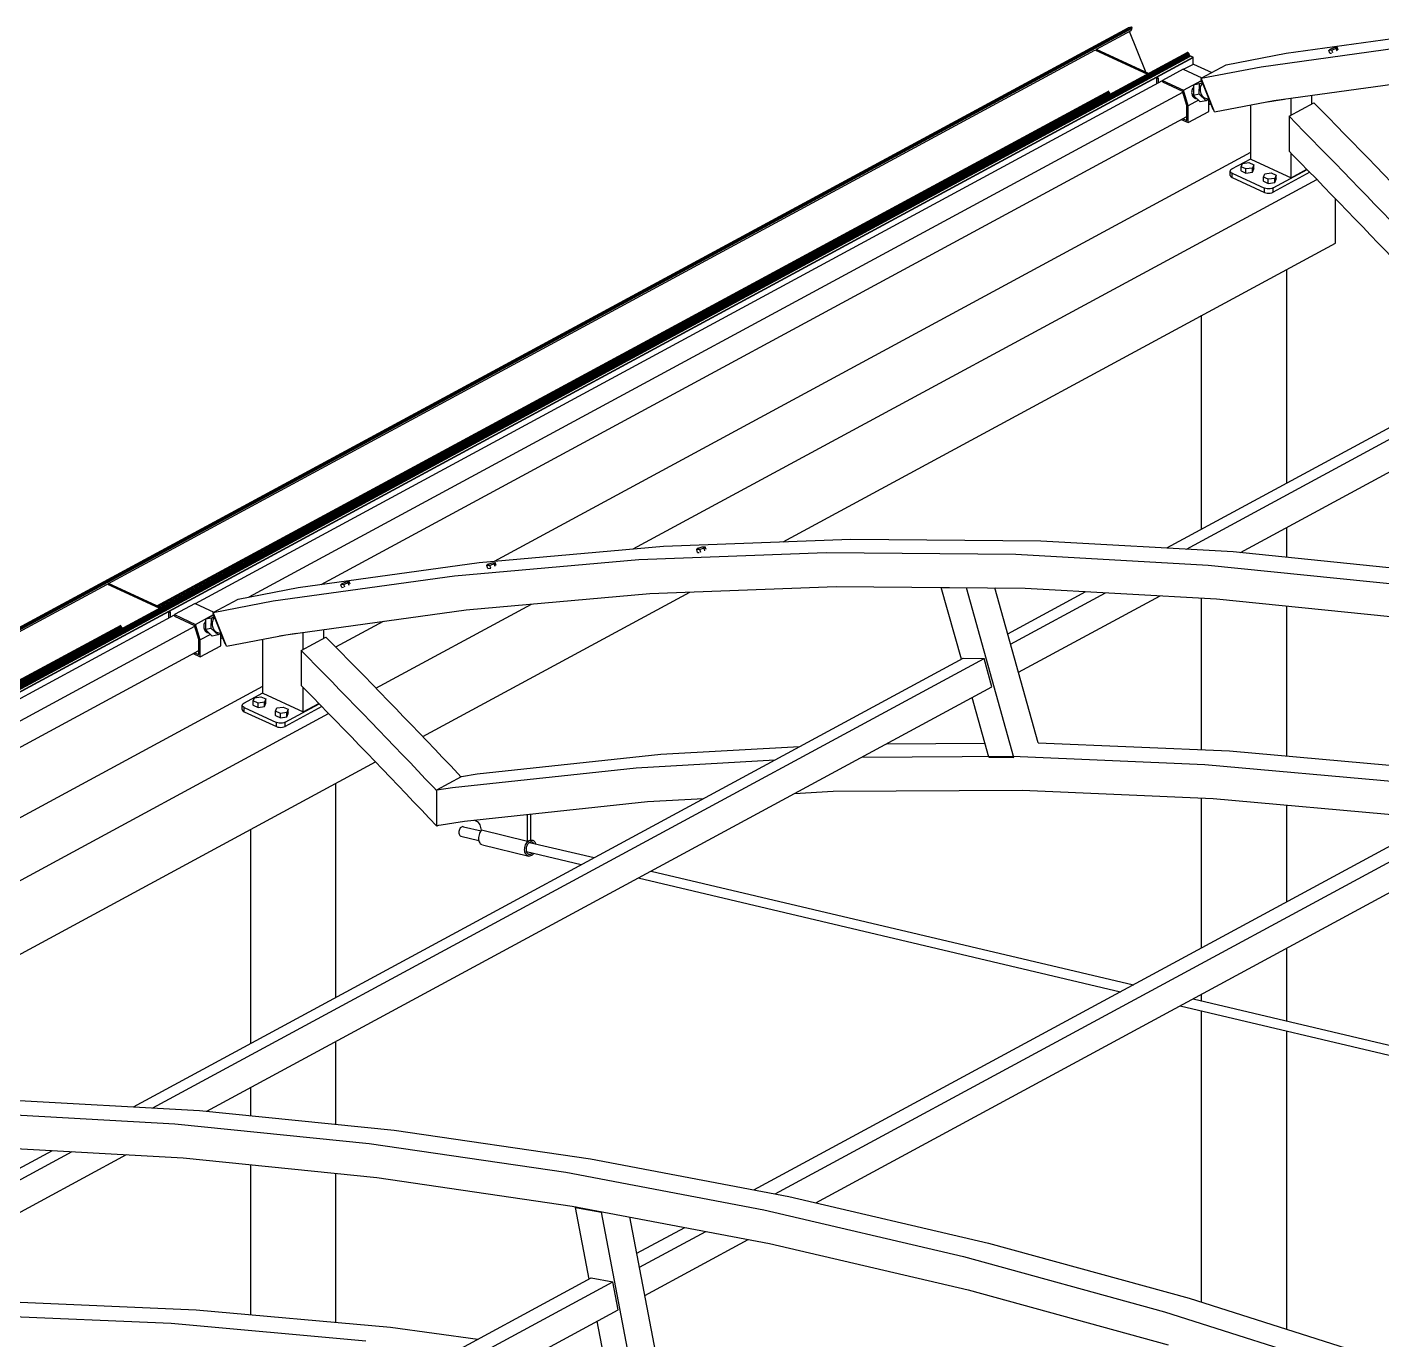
# Model space of a CAD drawing. Header units: millimetres. Extents: x 374 to 117179, y 600 to 17652.
# Drawn here: x 6893 to 9117, y 13245 to 15402 of the extents above; entities that cross this region are included whole.
import ezdxf

# ---------------------------------------------------------------- set-up
doc = ezdxf.new("R2010")
doc.units = ezdxf.units.MM

# ---------------------------------------------------------------- blocks, each defined once
blk = doc.blocks.new('Part-502061-14077 - 2165')
at = {"color": 7, "linetype": 'Continuous'}
for p, q in [((7399.8, 13808.2), (7399.8, 14159.3)), ((7260.2, 13732.7), (7260.2, 14083.8)), ((7399.8, 13599.5), (7399.8, 13735.5)), ((7260.2, 13613.7), (7260.2, 13660)), ((7260.2, 13286.7), (7260.2, 13533.2)), ((7399.8, 13274.1), (7399.8, 13519))]:
    blk.add_line(p, q, dxfattribs=at)
blk = doc.blocks.new('Part-502061-14114 - 2165')
at = {"color": 7, "linetype": 'Continuous'}
for p, q in [((8805.1, 15296.1), (8805, 15294.3)), ((8805, 15294.3), (8805.2, 15292.6)), ((8805.4, 15297.8), (8805.1, 15296.1)), ((8805.2, 15292.6), (8805.6, 15290.9)), ((8805.9, 15299.4), (8805.4, 15297.8)), ((8805.6, 15290.9), (8806.1, 15289.3)), ((8806.6, 15300.9), (8805.9, 15299.4)), ((8806.1, 15289.3), (8806.9, 15287.9)), ((8807.5, 15302.1), (8806.6, 15300.9)), ((8806.9, 15287.9), (8807.8, 15286.7)), ((8808.1, 15302.8), (8807.5, 15302.1)), ((8807.8, 15286.7), (8808.9, 15285.7)), ((8808.9, 15285.7), (8810.1, 15285)), ((8810.1, 15285), (8811.3, 15284.6)), ((8811.3, 15284.6), (8812.6, 15284.5)), ((8812.6, 15284.5), (8813, 15284.6))]:
    blk.add_line(p, q, dxfattribs=at)
blk = doc.blocks.new('Part-502061-14112 - 2165')
at = {"color": 7, "linetype": 'Continuous'}
for p, q in [((8821, 15317.1), (8820.2, 15316.7)), ((8820.2, 15316.7), (8821.1, 15316.9)), ((8820.2, 15316.7), (8839.7, 15266.9)), ((8839.7, 15266.9), (8840.6, 15267.1))]:
    blk.add_line(p, q, dxfattribs=at)
blk = doc.blocks.new('Part-502061-14113 - 2165')
at = {"color": 7, "linetype": 'Continuous'}
for p, q in [((8820.6, 15306.6), (8819.8, 15304.9)), ((8821.7, 15308.1), (8820.6, 15306.6)), ((8822.9, 15309.3), (8821.7, 15308.1)), ((8823.1, 15309.4), (8822.9, 15309.3)), ((8818.9, 15301.1), (8818.8, 15299)), ((8818.8, 15299), (8818.9, 15297)), ((8819.2, 15303.1), (8818.9, 15301.1)), ((8818.9, 15297), (8819.3, 15294.9)), ((8819.8, 15304.9), (8819.2, 15303.1)), ((8819.3, 15294.9), (8820, 15292.9)), ((8820, 15292.9), (8820.8, 15291)), ((8820.8, 15291), (8821.9, 15289.3)), ((8821.9, 15289.3), (8823.2, 15287.8)), ((8823.2, 15287.8), (8824.6, 15286.5)), ((8824.6, 15286.5), (8826.1, 15285.6)), ((8826.1, 15285.6), (8827.7, 15284.9)), ((8827.7, 15284.9), (8829.3, 15284.5)), ((8829.3, 15284.5), (8830.9, 15284.5)), ((8832.5, 15284.8), (8832.7, 15284.9))]:
    blk.add_line(p, q, dxfattribs=at)
blk = doc.blocks.new('Part-502061-13931 - 2165')
at = {"color": 7, "linetype": 'Continuous'}
for p, q in [((6860.2, 13639.9), (7176, 13622.2)), ((6819.5, 13617.9), (7135.3, 13600.2)), ((7176, 13622.2), (7495.4, 13589.8)), ((7135.3, 13600.2), (7454.6, 13567.7)), ((7495.4, 13589.8), (7818, 13542.6)), ((6834.5, 13562.1), (7148.9, 13544.5)), ((7454.6, 13567.7), (7777.2, 13520.6)), ((7148.9, 13544.5), (7466.8, 13512.2)), ((7818, 13542.6), (8143.4, 13480.8)), ((7466.8, 13512.2), (7787.9, 13465.2)), ((7777.2, 13520.6), (8102.6, 13458.8)), ((7787.9, 13465.2), (8111.8, 13403.7)), ((8143.4, 13480.8), (8471.2, 13404.4)), ((8102.6, 13458.8), (8430.5, 13382.4)), ((8111.8, 13403.7), (8438.1, 13327.7)), ((8471.2, 13404.4), (8801.1, 13313.6)), ((8430.5, 13382.4), (8760.4, 13291.5)), ((8438.1, 13327.7), (8766.5, 13237.3)), ((8801.1, 13313.6), (9132.6, 13208.4)), ((8760.4, 13291.5), (9091.8, 13186.3))]:
    blk.add_line(p, q, dxfattribs=at)
blk = doc.blocks.new('Part-502061-14221 - 2165')
at = {"color": 7, "linetype": 'Continuous'}
for p, q in [((6389.2, 12573.8), (7818.7, 13347)), ((6424, 12567.2), (7854.4, 13340.9)), ((7818.7, 13347), (7854.4, 13340.9)), ((7863.1, 13294.7), (7854.4, 13340.9)), ((6490.9, 12552.5), (7863.1, 13294.7)), ((6196.8, 12469.7), (6275.5, 12512.3)), ((6201.2, 12446.7), (6310.3, 12505.7)), ((6210, 12400.6), (6379.8, 12492.4))]:
    blk.add_line(p, q, dxfattribs=at)
blk = doc.blocks.new('Part-502061-14229 - 2165')
at = {"color": 7, "linetype": 'Continuous'}
for p, q in [((7067.3, 13628.3), (8429.7, 14365.3)), ((7099.3, 13626.5), (8464.1, 14364.7)), ((8429.7, 14365.3), (8464.1, 14364.7)), ((8477.1, 14318.2), (8464.1, 14364.7)), ((7188, 13621), (8477.1, 14318.2)), ((6806.1, 13487.1), (6934.5, 13556.5)), ((6810.8, 13470.5), (6966.5, 13554.7)), ((6823.8, 13424), (7056.2, 13549.7))]:
    blk.add_line(p, q, dxfattribs=at)
blk = doc.blocks.new('Part-502061-14215 - 2165')
at = {"color": 7, "linetype": 'Continuous'}
for p, q in [((8961.1, 14652.7), (8961.1, 15003.8)), ((8821.4, 14577.1), (8821.4, 14928.3)), ((8961.1, 14531.2), (8961.1, 14580)), ((8821.4, 14214.6), (8821.4, 14463.8)), ((8961.1, 14204.2), (8961.1, 14450.7)), ((8821.4, 13889.3), (8821.4, 14135.7)), ((8961.1, 13964.9), (8961.1, 14124.1)), ((8961.1, 13769.3), (8961.1, 13888.6)), ((8821.4, 13802.2), (8821.4, 13813.1)), ((8821.4, 13307.1), (8821.4, 13785.8)), ((8961.1, 13262.8), (8961.1, 13752.9))]:
    blk.add_line(p, q, dxfattribs=at)
blk = doc.blocks.new('Part-502061-13948 - 2165')
at = {"color": 7, "linetype": 'Continuous'}
for p, q in [((6856.2, 13308.2), (7170.3, 13294.8)), ((6813.9, 13286.2), (7129.5, 13272.7)), ((7170.3, 13294.8), (7489.7, 13266.1)), ((7129.5, 13272.7), (7449, 13244)), ((7489.7, 13266.1), (7633.1, 13246.6))]:
    blk.add_line(p, q, dxfattribs=at)
blk = doc.blocks.new('Part-502061-13963 - 2165')
at = {"color": 7, "linetype": 'Continuous'}
for p, q in [((7793.2, 13462.6), (7795.4, 13463.8)), ((7793.2, 13462.6), (7836, 13455.3)), ((7815.6, 13345.3), (7793.2, 13462.6)), ((7836, 13455.3), (7837.1, 13455.9)), ((7888.7, 13178.8), (7836, 13455.3)), ((7929.4, 13201), (7882.5, 13447.3)), ((7845.9, 13186.1), (7828.7, 13276.1)), ((7845.9, 13186.1), (7888.7, 13178.8))]:
    blk.add_line(p, q, dxfattribs=at)
blk = doc.blocks.new('Part-502061-14094 - 2165')
at = {"color": 7, "linetype": 'Continuous'}
for p, q in [((8791, 15332.6), (8757.1, 15314.2)), ((8791, 15332.6), (8821.8, 15318.3)), ((8757.1, 15314.2), (8757.1, 15311.6)), ((8757.1, 15314.2), (8791.7, 15298.2)), ((8757.1, 15311.6), (8790.2, 15296.3)), ((8791.7, 15298.2), (8821.2, 15314.2)), ((8796.9, 15273.1), (8790.2, 15296.3)), ((8799.1, 15272.6), (8791.7, 15298.2)), ((8796.9, 15248.4), (8796.9, 15273.1)), ((8816, 15281.7), (8799.1, 15272.6)), ((8799.1, 15244.8), (8799.1, 15272.6)), ((8799.1, 15244.8), (8833, 15263.2)), ((8833, 15263.2), (8833, 15283.2)), ((8787.6, 15250.1), (8799.1, 15244.8)), ((8790.2, 15251.5), (8796.9, 15248.4))]:
    blk.add_line(p, q, dxfattribs=at)
blk = doc.blocks.new('Part-502061-14096 - 2165')
at = {"color": 7, "linetype": 'Continuous'}
for p, q in [((8646.2, 15364.5), (8732.5, 15324.7)), ((8648.3, 15365.6), (8734.5, 15325.8)), ((8748, 15317.5), (8750, 15318.6)), ((8748, 15308.8), (8748, 15317.5)), ((8750, 15318.6), (8750, 15309.9))]:
    blk.add_line(p, q, dxfattribs=at)
blk = doc.blocks.new('Part-502061-14002 - 2165')
at = {"color": 7, "linetype": 'Continuous'}
for p, q in [((7602.5, 14083.6), (7602, 14082.2)), ((7603.2, 14085), (7602.5, 14083.6)), ((7604, 14086.2), (7603.2, 14085)), ((7605, 14087.1), (7604, 14086.2)), ((7606, 14087.8), (7605, 14087.1)), ((7607.1, 14088.3), (7606, 14087.8)), ((7608.2, 14088.4), (7607.1, 14088.3)), ((7609.2, 14088.2), (7608.2, 14088.4)), ((7609.2, 14088.2), (7638.3, 14081.4)), ((7601.7, 14080.6), (7601.6, 14079.1)), ((7601.6, 14079.1), (7601.7, 14077.6)), ((7602, 14082.2), (7601.7, 14080.6)), ((7601.7, 14077.6), (7602, 14076.2)), ((7602, 14076.2), (7602.5, 14075)), ((7602.5, 14075), (7603.2, 14074)), ((7603.2, 14074), (7604, 14073.3)), ((7604, 14073.3), (7605, 14072.8)), ((7605, 14072.8), (7634.3, 14065.9)), ((7717.8, 14062.6), (7823.9, 14037.6)), ((7712.6, 14047.4), (7802.8, 14026.2)), ((7896.3, 14004.1), (8688.2, 13817.3)), ((7917.4, 14015.5), (8709.3, 13828.7)), ((8786.3, 13794.1), (9818.6, 13550.5)), ((8807.5, 13805.5), (9839.8, 13562))]:
    blk.add_line(p, q, dxfattribs=at)
blk = doc.blocks.new('Part-502061-14004 - 2165')
at = {"color": 7, "linetype": 'Continuous'}
for p, q in [((7938, 14549), (8245.4, 14560.8)), ((8245.4, 14560.8), (8557.2, 14557.8)), ((8557.2, 14557.8), (8873, 14540.1)), ((7635.3, 14522.4), (7938, 14549)), ((7897.2, 14527), (8204.7, 14538.8)), ((8204.7, 14538.8), (8516.5, 14535.8)), ((8516.5, 14535.8), (8832.3, 14518.1)), ((8873, 14540.1), (9192.4, 14507.7)), ((7337.7, 14481.2), (7635.3, 14522.4)), ((7594.6, 14500.4), (7897.2, 14527)), ((8832.3, 14518.1), (9151.6, 14485.6)), ((7297, 14459.1), (7594.6, 14500.4)), ((7915.2, 14471.2), (8221.2, 14483)), ((8221.2, 14483), (8531.5, 14480)), ((7198.5, 14440.3), (7239.2, 14462.3)), ((7239.2, 14462.3), (7337.7, 14481.2)), ((7613.9, 14444.8), (7915.2, 14471.2)), ((8531.5, 14480), (8845.9, 14462.4)), ((8845.9, 14462.4), (9163.8, 14430.1)), ((7198.5, 14440.3), (7297, 14459.1)), ((7220.1, 14385), (7198.5, 14440.3)), ((7317.7, 14403.7), (7613.9, 14444.8)), ((7220.1, 14385), (7317.7, 14403.7))]:
    blk.add_line(p, q, dxfattribs=at)
blk = doc.blocks.new('Part-502061-14005 - 2165')
at = {"color": 7, "linetype": 'Continuous'}
for p, q in [((7168.7, 14455.1), (7134.8, 14436.7)), ((7168.7, 14455.1), (7199.5, 14440.8)), ((7134.8, 14436.7), (7134.8, 14434.1)), ((7134.8, 14436.7), (7169.3, 14420.7)), ((7134.8, 14434.1), (7167.8, 14418.8)), ((7174.6, 14395.6), (7167.8, 14418.8)), ((7169.3, 14420.7), (7198.9, 14436.7)), ((7176.8, 14395), (7169.3, 14420.7)), ((7174.5, 14370.9), (7174.6, 14395.6)), ((7176.7, 14367.3), (7176.8, 14395)), ((7193.7, 14404.2), (7176.8, 14395)), ((7210.7, 14385.6), (7210.7, 14405.7)), ((7165.2, 14372.6), (7176.7, 14367.3)), ((7167.8, 14374), (7174.5, 14370.9)), ((7176.7, 14367.3), (7210.7, 14385.6))]:
    blk.add_line(p, q, dxfattribs=at)
blk = doc.blocks.new('Part-502061-14006 - 2165')
at = {"color": 7, "linetype": 'Continuous'}
for p, q in [((7185.9, 14429), (7185.4, 14412)), ((7197.7, 14435.4), (7185.9, 14429)), ((7195.5, 14430.9), (7185.9, 14429)), ((7195, 14414), (7195.5, 14430.9)), ((7195.5, 14430.9), (7200.1, 14433.5)), ((7197.7, 14435.4), (7199.3, 14435.7)), ((7195, 14414), (7185.4, 14412)), ((7185.4, 14412), (7196.7, 14401.4)), ((7206.3, 14403.3), (7195, 14414)), ((7206.3, 14403.3), (7196.7, 14401.4)), ((7210.9, 14405.8), (7206.3, 14403.3))]:
    blk.add_line(p, q, dxfattribs=at)
blk = doc.blocks.new('Part-502061-14007 - 2165')
at = {"color": 7, "linetype": 'Continuous'}
for p, q in [((7023.9, 14487), (7110.2, 14447.2)), ((7025.9, 14488.1), (7112.2, 14448.3)), ((7125.7, 14440), (7127.7, 14441.1)), ((7125.7, 14431.3), (7125.7, 14440)), ((7127.7, 14441.1), (7127.7, 14432.4))]:
    blk.add_line(p, q, dxfattribs=at)
blk = doc.blocks.new('Part-502061-14008 - 2165')
at = {"color": 7, "linetype": 'Continuous'}
for p, q in [((7342.7, 14377.7), (7383.4, 14399.8)), ((7383.4, 14399.8), (7394.8, 14388.1)), ((7342.7, 14377.7), (7342.7, 14320.3)), ((7354.1, 14366.1), (7342.7, 14377.7)), ((7394.8, 14388.1), (7407.8, 14375)), ((7420.7, 14361.8), (7407.8, 14375)), ((7367.1, 14353), (7354.1, 14366.1)), ((7380, 14339.8), (7367.1, 14353)), ((7433.6, 14348.6), (7420.7, 14361.8)), ((7380, 14339.8), (7392.9, 14326.6)), ((7446.5, 14335.4), (7433.6, 14348.6)), ((7459.4, 14322.2), (7446.5, 14335.4)), ((7342.7, 14320.3), (7348.3, 14314.6)), ((7348.3, 14314.6), (7361.1, 14301.5)), ((7392.9, 14326.6), (7405.8, 14313.4)), ((7405.8, 14313.4), (7418.7, 14300.1)), ((7472.3, 14308.9), (7459.4, 14322.2)), ((7485.2, 14295.6), (7472.3, 14308.9)), ((7361.1, 14301.5), (7374, 14288.4)), ((7374, 14288.4), (7386.8, 14275.2)), ((7418.7, 14300.1), (7431.6, 14286.9)), ((7431.6, 14286.9), (7444.5, 14273.6)), ((7498.1, 14282.3), (7485.2, 14295.6)), ((7386.8, 14275.2), (7399.7, 14262.1)), ((7399.7, 14262.1), (7412.5, 14248.9)), ((7444.5, 14273.6), (7457.3, 14260.3)), ((7510.9, 14269), (7498.1, 14282.3)), ((7523.8, 14255.7), (7510.9, 14269)), ((7412.5, 14248.9), (7425.3, 14235.7)), ((7457.3, 14260.3), (7470.2, 14247)), ((7470.2, 14247), (7483.1, 14233.6)), ((7536.6, 14242.3), (7523.8, 14255.7)), ((7549.4, 14228.9), (7536.6, 14242.3)), ((7425.3, 14235.7), (7438.1, 14222.4)), ((7438.1, 14222.4), (7450.9, 14209.2)), ((7483.1, 14233.6), (7495.9, 14220.3)), ((7495.9, 14220.3), (7508.7, 14206.9)), ((7562.3, 14215.5), (7549.4, 14228.9)), ((7450.9, 14209.2), (7463.7, 14195.9)), ((7463.7, 14195.9), (7476.4, 14182.6)), ((7508.7, 14206.9), (7521.5, 14193.5)), ((7575.1, 14202.1), (7562.3, 14215.5)), ((7587.9, 14188.7), (7575.1, 14202.1)), ((7476.4, 14182.6), (7489.2, 14169.3)), ((7521.5, 14193.5), (7534.3, 14180.1)), ((7534.3, 14180.1), (7547.1, 14166.6)), ((7600.6, 14175.2), (7587.9, 14188.7)), ((7605.2, 14170.4), (7600.6, 14175.2)), ((7489.2, 14169.3), (7502, 14156)), ((7502, 14156), (7514.7, 14142.6)), ((7547.1, 14166.6), (7559.9, 14153.2)), ((7565.4, 14147.4), (7559.9, 14153.2)), ((7514.7, 14142.6), (7527.4, 14129.3)), ((7527.4, 14129.3), (7540.1, 14115.9)), ((7565.4, 14126.1), (7565.4, 14147.4)), ((7540.1, 14115.9), (7552.8, 14102.5)), ((7565.5, 14089), (7565.4, 14126.1)), ((7565.5, 14089), (7552.8, 14102.5)), ((7568.3, 14090.5), (7565.5, 14089))]:
    blk.add_line(p, q, dxfattribs=at)
blk = doc.blocks.new('Part-502061-14020 - 2165')
at = {"color": 7, "linetype": 'Continuous'}
for p, q in [((7280, 14307.4), (7280, 14396.5)), ((7307.3, 14401.7), (7335.2, 14406.1)), ((7346.1, 14379.6), (7346.1, 14407.6)), ((7380, 14397.9), (7380, 14412.3)), ((7280, 14307.4), (7346.1, 14276.8)), ((7346.1, 14276.8), (7346.1, 14316.9)), ((7346.1, 14276.8), (7371.7, 14290.7))]:
    blk.add_line(p, q, dxfattribs=at)
blk = doc.blocks.new('Part-502061-14021 - 2165')
at = {"color": 7, "linetype": 'Continuous'}
for p, q in [((7933.6, 14207.3), (8161, 14219.9)), ((8304.2, 14224.7), (8465.4, 14225.6)), ((8553.2, 14226.1), (8867.3, 14212.7)), ((7632, 14175), (7933.6, 14207.3)), ((7892.9, 14185.2), (8120.3, 14197.9)), ((8263.4, 14202.7), (8510.9, 14204.1)), ((8510.9, 14204.1), (8826.5, 14190.6)), ((8867.3, 14212.7), (9186.7, 14184)), ((7591.2, 14152.9), (7892.9, 14185.2)), ((7606.1, 14170.8), (7632, 14175)), ((8826.5, 14190.6), (9146, 14161.9)), ((7565.4, 14148.8), (7606.1, 14170.8)), ((7565.4, 14148.8), (7591.2, 14152.9)), ((7565.5, 14090.1), (7565.4, 14148.8)), ((7611.1, 14097.4), (7911.3, 14129.5)), ((7911.3, 14129.5), (8003.4, 14134.6)), ((8153.1, 14143), (8216.6, 14146.5)), ((8216.6, 14146.5), (8526.5, 14148.3)), ((8526.5, 14148.3), (8840.6, 14134.9)), ((8840.6, 14134.9), (9158.5, 14106.3)), ((7565.5, 14090.1), (7611.1, 14097.4))]:
    blk.add_line(p, q, dxfattribs=at)
blk = doc.blocks.new('Part-502061-14023 - 2165')
at = {"color": 7, "linetype": 'Continuous'}
for p, q in [((7198.7, 14439.6), (7197.9, 14439.2)), ((7197.9, 14439.2), (7198.8, 14439.3)), ((7197.9, 14439.2), (7217.4, 14389.4)), ((7217.4, 14389.4), (7218.3, 14389.6))]:
    blk.add_line(p, q, dxfattribs=at)
blk = doc.blocks.new('Part-502061-14024 - 2165')
at = {"color": 7, "linetype": 'Continuous'}
for p, q in [((7196.5, 14423.6), (7196.4, 14421.5)), ((7196.4, 14421.5), (7196.6, 14419.4)), ((7196.9, 14425.6), (7196.5, 14423.6)), ((7196.6, 14419.4), (7197, 14417.4)), ((7197.5, 14427.4), (7196.9, 14425.6)), ((7197, 14417.4), (7197.6, 14415.4)), ((7198.3, 14429.1), (7197.5, 14427.4)), ((7199.3, 14430.6), (7198.3, 14429.1)), ((7200.6, 14431.8), (7199.3, 14430.6)), ((7200.7, 14431.9), (7200.6, 14431.8)), ((7197.6, 14415.4), (7198.5, 14413.5)), ((7198.5, 14413.5), (7199.6, 14411.8)), ((7199.6, 14411.8), (7200.8, 14410.3)), ((7200.8, 14410.3), (7202.2, 14409)), ((7202.2, 14409), (7203.7, 14408.1)), ((7203.7, 14408.1), (7205.3, 14407.4)), ((7205.3, 14407.4), (7206.9, 14407)), ((7206.9, 14407), (7208.6, 14407)), ((7210.1, 14407.3), (7210.3, 14407.3))]:
    blk.add_line(p, q, dxfattribs=at)
blk = doc.blocks.new('Part-502061-14025 - 2165')
at = {"color": 7, "linetype": 'Continuous'}
for p, q in [((7182.8, 14418.6), (7182.7, 14416.8)), ((7182.7, 14416.8), (7182.9, 14415.1)), ((7183.1, 14420.3), (7182.8, 14418.6)), ((7183.6, 14421.9), (7183.1, 14420.3)), ((7184.3, 14423.4), (7183.6, 14421.9)), ((7185.1, 14424.6), (7184.3, 14423.4)), ((7185.8, 14425.3), (7185.1, 14424.6)), ((7182.9, 14415.1), (7183.2, 14413.4)), ((7183.2, 14413.4), (7183.8, 14411.8)), ((7183.8, 14411.8), (7184.6, 14410.4)), ((7184.6, 14410.4), (7185.5, 14409.2)), ((7185.5, 14409.2), (7186.6, 14408.2)), ((7186.6, 14408.2), (7187.7, 14407.5)), ((7187.7, 14407.5), (7189, 14407.1)), ((7189, 14407.1), (7190.2, 14407)), ((7190.2, 14407), (7190.7, 14407))]:
    blk.add_line(p, q, dxfattribs=at)
blk = doc.blocks.new('Part-502061-14028 - 2165')
at = {"color": 7, "linetype": 'Continuous'}
for p, q in [((7634.3, 14072.9), (7634, 14070.8)), ((7634, 14070.8), (7634, 14068.7)), ((7634, 14068.7), (7634.1, 14066.8)), ((7634.1, 14066.8), (7634.5, 14064.9)), ((7634.8, 14074.9), (7634.3, 14072.9)), ((7634.5, 14064.9), (7635.1, 14063.2)), ((7635.5, 14076.9), (7634.8, 14074.9)), ((7635.1, 14063.2), (7635.9, 14061.7)), ((7636.4, 14078.7), (7635.5, 14076.9)), ((7635.9, 14061.7), (7636.9, 14060.5)), ((7637.5, 14080.4), (7636.4, 14078.7)), ((7636.9, 14060.5), (7638.1, 14059.5)), ((7638.7, 14081.9), (7637.5, 14080.4)), ((7639.3, 14082.4), (7638.7, 14081.9)), ((7711.3, 14058.4), (7712.2, 14060.2)), ((7712.2, 14060.2), (7713.3, 14061.9)), ((7713.3, 14061.9), (7714.5, 14063.3)), ((7714.5, 14063.3), (7715.8, 14064.5)), ((7715.6, 14060.9), (7714.7, 14059.8)), ((7716.6, 14061.8), (7715.6, 14060.9)), ((7715.8, 14064.5), (7717.3, 14065.5)), ((7717.7, 14062.6), (7716.6, 14061.8)), ((7717.3, 14065.5), (7718.7, 14066.1)), ((7718.8, 14063), (7717.7, 14062.6)), ((7718.7, 14066.1), (7720.2, 14066.4)), ((7719.9, 14063.3), (7718.8, 14063)), ((7719.7, 14066.8), (7721.6, 14066.4)), ((7721, 14063.2), (7719.9, 14063.3)), ((7720.2, 14066.4), (7721.6, 14066.4)), ((7722, 14063), (7721, 14063.2)), ((7721.6, 14066.4), (7723, 14066)), ((7723, 14062.5), (7722, 14063)), ((7723, 14066), (7724.2, 14065.4)), ((7723.9, 14061.7), (7723, 14062.5)), ((7724.4, 14061.1), (7723.9, 14061.7)), ((7724.2, 14065.4), (7725.4, 14064.4)), ((7725.4, 14064.4), (7726.4, 14063.2)), ((7726.4, 14063.2), (7727.2, 14061.7)), ((7727.2, 14061.7), (7727.7, 14060.3)), ((7638.1, 14059.5), (7639.3, 14058.9)), ((7640.7, 14058.5), (7716.5, 14040)), ((7709.7, 14050.2), (7709.8, 14052.3)), ((7709.9, 14048.3), (7709.7, 14050.2)), ((7709.8, 14052.3), (7710.1, 14054.4)), ((7710.3, 14046.4), (7709.9, 14048.3)), ((7710.1, 14054.4), (7710.6, 14056.4)), ((7710.9, 14044.7), (7710.3, 14046.4)), ((7710.6, 14056.4), (7711.3, 14058.4)), ((7711.7, 14043.2), (7710.9, 14044.7)), ((7712.7, 14042), (7711.7, 14043.2)), ((7712.2, 14054.1), (7712, 14052.5)), ((7712, 14052.5), (7712, 14050.9)), ((7712, 14050.9), (7712.1, 14049.4)), ((7712.1, 14049.4), (7712.4, 14048)), ((7712.6, 14055.6), (7712.2, 14054.1)), ((7712.4, 14048), (7712.9, 14046.7)), ((7713.2, 14057.1), (7712.6, 14055.6)), ((7713.9, 14041), (7712.7, 14042)), ((7712.9, 14046.7), (7713.5, 14045.6)), ((7713.8, 14058.6), (7713.2, 14057.1)), ((7713.5, 14045.6), (7714.2, 14044.6)), ((7714.7, 14059.8), (7713.8, 14058.6)), ((7715.1, 14040.3), (7713.9, 14041)), ((7714.2, 14044.6), (7715.1, 14043.9)), ((7715.1, 14043.9), (7716.1, 14043.4)), ((7716.5, 14040), (7715.1, 14040.3)), ((7716.1, 14043.4), (7717.1, 14043.1)), ((7717.9, 14040), (7716.5, 14040)), ((7717.1, 14043.1), (7718.2, 14043.1)), ((7719.4, 14040.3), (7717.9, 14040)), ((7718.2, 14043.1), (7719.3, 14043.4)), ((7719.3, 14043.4), (7720.4, 14043.8)), ((7720.8, 14040.9), (7719.4, 14040.3)), ((7720.4, 14043.8), (7721.5, 14044.5)), ((7722.2, 14041.8), (7720.8, 14040.9)), ((7721.5, 14044.5), (7722.2, 14045.2)), ((7723.6, 14043), (7722.2, 14041.8)), ((7724.8, 14044.5), (7723.6, 14043)), ((7724.8, 14044.5), (7724.8, 14044.5))]:
    blk.add_line(p, q, dxfattribs=at)
blk = doc.blocks.new('Part-502061-14029 - 2165')
at = {"color": 7, "linetype": 'Continuous'}
for p, q in [((7714.5, 14064), (7714.5, 14108.4)), ((7719.9, 14067), (7719.9, 14109)), ((7627.2, 14099.1), (7630.8, 14097.4)), ((7632.5, 14096.4), (7630.8, 14097.4)), ((7634.1, 14095), (7632.5, 14096.4)), ((7635.5, 14093.2), (7634.1, 14095)), ((7636.7, 14091.3), (7635.5, 14093.2)), ((7637.5, 14089.1), (7636.7, 14091.3)), ((7638, 14087), (7637.5, 14089.1)), ((7638.7, 14082.5), (7638, 14087)), ((7714.5, 14064), (7638.7, 14082.5)), ((7714.5, 14064), (7717.2, 14065.5)), ((7717.2, 14065.5), (7719.9, 14067))]:
    blk.add_line(p, q, dxfattribs=at)
blk = doc.blocks.new('Part-502061-14037 - 2165')
at = {"color": 7, "linetype": 'Continuous'}
for p, q in [((8393.9, 14481.3), (8435.1, 14480.7)), ((8426.8, 14363.7), (8393.9, 14481.3)), ((8435.1, 14480.7), (8435.4, 14480.9)), ((8513.1, 14201.8), (8435.1, 14480.7)), ((8553.2, 14226.1), (8482, 14480.5)), ((8471.9, 14202.5), (8444.4, 14300.6)), ((8471.9, 14202.5), (8513.1, 14201.8))]:
    blk.add_line(p, q, dxfattribs=at)
blk = doc.blocks.new('Bolt-502061-14054 - 2165')
at = {"color": 7, "linetype": 'Continuous'}
for p, q in [((7992.4, 14543.4), (7994.3, 14545.7)), ((7997.5, 14543.5), (7992.4, 14543.4)), ((7993.8, 14538.7), (7992.4, 14543.4)), ((7993.8, 14538.7), (7996.4, 14538.8)), ((7994.3, 14545.7), (8001.2, 14548.2)), ((8004.5, 14545.9), (7997.5, 14543.5)), ((7998.9, 14538.9), (7997.5, 14543.5)), ((8001.2, 14548.2), (8006.4, 14548.2)), ((8006.4, 14548.2), (8004.5, 14545.9)), ((8005.8, 14541.4), (8004.5, 14545.9)), ((8007.7, 14543.7), (8006.4, 14548.2))]:
    blk.add_line(p, q, dxfattribs=at)
blk = doc.blocks.new('Bolt-502061-14055 - 2165')
at = {"color": 7, "linetype": 'Continuous'}
for p, q in [((7647.6, 14517.1), (7649.5, 14519.3)), ((7652.7, 14517.5), (7647.6, 14517.1)), ((7649.2, 14512.5), (7647.6, 14517.1)), ((7649.2, 14512.5), (7654.2, 14512.8)), ((7649.5, 14519.3), (7656.5, 14521.9)), ((7659.6, 14520), (7652.7, 14517.5)), ((7654.2, 14512.8), (7652.7, 14517.5)), ((7656.5, 14521.9), (7661.5, 14522.2)), ((7661.5, 14522.2), (7659.6, 14520)), ((7661.1, 14515.5), (7659.6, 14520)), ((7663, 14517.6), (7661.5, 14522.2))]:
    blk.add_line(p, q, dxfattribs=at)
blk = doc.blocks.new('Bolt-502061-14056 - 2165')
at = {"color": 7, "linetype": 'Continuous'}
for p, q in [((7407.9, 14485.8), (7409.9, 14487.9)), ((7412.9, 14486.4), (7407.9, 14485.8)), ((7409.6, 14481.2), (7407.9, 14485.8)), ((7409.9, 14487.9), (7416.8, 14490.6)), ((7419.8, 14489.1), (7412.9, 14486.4)), ((7414.5, 14481.8), (7412.9, 14486.4)), ((7416.8, 14490.6), (7421.7, 14491.2)), ((7421.7, 14491.2), (7419.8, 14489.1)), ((7421.4, 14484.6), (7419.8, 14489.1)), ((7423.3, 14486.6), (7421.7, 14491.2)), ((7409.6, 14481.2), (7412, 14481.5))]:
    blk.add_line(p, q, dxfattribs=at)
blk = doc.blocks.new('Part-502061-14178 - 2165')
at = {"color": 7, "linetype": 'Continuous'}
for p, q in [((2004.1, 11778.4), (8700.5, 15400.4)), ((2010, 11779.7), (8706.4, 15401.8)), ((2010.4, 11779.5), (8706.8, 15401.5)), ((2011, 11778.2), (8707.4, 15400.2)), ((8648.8, 15365.4), (8705.7, 15396.2)), ((8706.4, 15401.8), (8700.5, 15400.4)), ((8705.7, 15396.2), (8707.4, 15400.2)), ((8706.8, 15401.5), (8706.4, 15401.8)), ((8707.4, 15400.2), (8706.8, 15401.5)), ((8729, 15329.4), (8703, 15394.7)), ((2101.3, 11737.9), (8797.7, 15359.9)), ((2101.7, 11738), (8798, 15360)), ((2102.1, 11738), (8798.4, 15360)), ((2102.5, 11737.8), (8798.9, 15359.9)), ((2102.9, 11737.6), (8799.3, 15359.7)), ((2103.3, 11737.3), (8799.7, 15359.4)), ((2103.7, 11736.9), (8800.1, 15359)), ((2104.1, 11736.5), (8800.4, 15358.5)), ((2104.4, 11736), (8800.7, 15358)), ((2104.6, 11735.4), (8801, 15357.5)), ((2104.7, 11734.9), (8801.1, 15356.9)), ((2104.9, 11734.4), (8801.2, 15356.4)), ((2105.1, 11733.9), (8801.5, 15355.9)), ((2105.4, 11733.4), (8801.7, 15355.4)), ((2105.7, 11732.9), (8802.1, 15355)), ((2106.1, 11732.5), (8802.4, 15354.6)), ((2106.4, 11732.2), (8802.8, 15354.3)), ((2106.9, 11732), (8803.2, 15354)), ((2111, 11730.1), (8807.4, 15352.1)), ((2111.4, 11729.7), (8807.7, 15351.7)), ((7026.4, 14487.9), (8646, 15363.9)), ((8798, 15360), (8797.7, 15359.9)), ((8798.4, 15360), (8798, 15360)), ((8798.9, 15359.9), (8798.4, 15360)), ((8799.3, 15359.7), (8798.9, 15359.9)), ((8799.7, 15359.4), (8799.3, 15359.7)), ((8800.1, 15359), (8799.7, 15359.4)), ((8800.4, 15358.5), (8800.1, 15359)), ((8800.7, 15358), (8800.4, 15358.5)), ((8801, 15357.5), (8800.7, 15358)), ((8801.1, 15356.9), (8801, 15357.5)), ((8801.2, 15356.4), (8801.1, 15356.9)), ((8801.5, 15355.9), (8801.2, 15356.4)), ((8801.7, 15355.4), (8801.5, 15355.9)), ((8802.1, 15355), (8801.7, 15355.4)), ((8802.4, 15354.6), (8802.1, 15355)), ((8802.8, 15354.3), (8802.4, 15354.6)), ((8803.2, 15354), (8802.8, 15354.3)), ((8807.4, 15352.1), (8803.2, 15354)), ((8807.7, 15351.7), (8807.4, 15352.1)), ((8807.7, 15341.1), (8807.7, 15351.7)), ((8727.9, 15328.8), (8729, 15329.4)), ((8729.7, 15328), (8729, 15329.4)), ((7105.6, 14451.3), (8669.3, 15297.1)), ((7107.6, 14450.4), (8670, 15295.6)), ((7109.5, 14449.5), (8671, 15294.1)), ((7111.5, 14448.6), (8672, 15292.7)), ((5329.4, 13570), (7023.6, 14486.4)), ((5408.6, 13533.4), (7047, 14419.6)), ((5410.6, 13532.5), (7047.7, 14418)), ((5412.5, 13531.6), (7048.6, 14416.6)), ((5414.5, 13530.7), (7049.7, 14415.2))]:
    blk.add_line(p, q, dxfattribs=at)
blk = doc.blocks.new('Part-502061-14093 - 2165')
at = {"color": 7, "linetype": 'Continuous'}
for p, q in [((8960, 15358.7), (9257.6, 15399.9)), ((8919.3, 15336.6), (9216.9, 15377.9)), ((8861.5, 15339.8), (8960, 15358.7)), ((8820.8, 15317.8), (8861.5, 15339.8)), ((8820.8, 15317.8), (8919.3, 15336.6)), ((8842.4, 15262.5), (8820.8, 15317.8)), ((8940, 15281.2), (9236.2, 15322.3)), ((8842.4, 15262.5), (8940, 15281.2))]:
    blk.add_line(p, q, dxfattribs=at)
blk = doc.blocks.new('Part-502061-14095 - 2165')
at = {"color": 7, "linetype": 'Continuous'}
for p, q in [((8808.2, 15306.5), (8807.8, 15289.5)), ((8820, 15312.9), (8808.2, 15306.5)), ((8817.8, 15308.5), (8808.2, 15306.5)), ((8817.4, 15291.5), (8817.8, 15308.5)), ((8817.8, 15308.5), (8822.5, 15311)), ((8820, 15312.9), (8821.6, 15313.2)), ((8817.4, 15291.5), (8807.8, 15289.5)), ((8807.8, 15289.5), (8819, 15278.9)), ((8828.6, 15280.8), (8817.4, 15291.5)), ((8828.6, 15280.8), (8819, 15278.9)), ((8833.3, 15283.3), (8828.6, 15280.8))]:
    blk.add_line(p, q, dxfattribs=at)
blk = doc.blocks.new('Part-502061-14097 - 2165')
at = {"color": 7, "linetype": 'Continuous'}
for p, q in [((8965, 15255.2), (9005.7, 15277.3)), ((9005.7, 15277.3), (9017.2, 15265.7)), ((9017.2, 15265.7), (9030.1, 15252.5)), ((8965, 15255.2), (8965, 15197.8)), ((8976.5, 15243.6), (8965, 15255.2)), ((8989.4, 15230.5), (8976.5, 15243.6)), ((9043.1, 15239.3), (9030.1, 15252.5)), ((9056, 15226.1), (9043.1, 15239.3)), ((9002.3, 15217.3), (8989.4, 15230.5)), ((9002.3, 15217.3), (9015.2, 15204.1)), ((9068.9, 15212.9), (9056, 15226.1)), ((8965, 15197.8), (8970.6, 15192.1)), ((9015.2, 15204.1), (9028.2, 15190.9)), ((9081.8, 15199.7), (9068.9, 15212.9)), ((9094.7, 15186.4), (9081.8, 15199.7)), ((8970.6, 15192.1), (8983.5, 15179)), ((8983.5, 15179), (8996.3, 15165.9)), ((9028.2, 15190.9), (9041, 15177.6)), ((9041, 15177.6), (9053.9, 15164.4)), ((9107.5, 15173.1), (9094.7, 15186.4)), ((9120.4, 15159.8), (9107.5, 15173.1)), ((8996.3, 15165.9), (9009.2, 15152.8)), ((9009.2, 15152.8), (9022, 15139.6)), ((9053.9, 15164.4), (9066.8, 15151.1)), ((9066.8, 15151.1), (9079.7, 15137.8)), ((9133.3, 15146.5), (9120.4, 15159.8)), ((9022, 15139.6), (9034.8, 15126.4)), ((9079.7, 15137.8), (9092.5, 15124.5)), ((9146.1, 15133.2), (9133.3, 15146.5)), ((9158.9, 15119.8), (9146.1, 15133.2)), ((9034.8, 15126.4), (9047.6, 15113.2)), ((9047.6, 15113.2), (9060.4, 15100)), ((9092.5, 15124.5), (9105.4, 15111.1)), ((9105.4, 15111.1), (9118.2, 15097.8)), ((9171.8, 15106.4), (9158.9, 15119.8)), ((9184.6, 15093), (9171.8, 15106.4)), ((9060.4, 15100), (9073.2, 15086.7)), ((9073.2, 15086.7), (9086, 15073.4)), ((9118.2, 15097.8), (9131, 15084.4)), ((9131, 15084.4), (9143.9, 15071)), ((9197.4, 15079.6), (9184.6, 15093)), ((9086, 15073.4), (9098.8, 15060.1)), ((9143.9, 15071), (9156.7, 15057.6)), ((9210.2, 15066.2), (9197.4, 15079.6)), ((9223, 15052.7), (9210.2, 15066.2)), ((9098.8, 15060.1), (9111.5, 15046.8)), ((9111.5, 15046.8), (9124.3, 15033.5)), ((9156.7, 15057.6), (9169.5, 15044.1)), ((9169.5, 15044.1), (9182.2, 15030.7)), ((9227.6, 15047.9), (9223, 15052.7)), ((9124.3, 15033.5), (9137, 15020.1)), ((9137, 15020.1), (9149.8, 15006.8)), ((9187.7, 15024.9), (9182.2, 15030.7)), ((9187.8, 15003.6), (9187.7, 15024.9)), ((9149.8, 15006.8), (9162.5, 14993.4)), ((9187.9, 14966.5), (9187.8, 15003.6)), ((9162.5, 14993.4), (9175.2, 14980)), ((9187.9, 14966.5), (9175.2, 14980)), ((9190.7, 14968), (9187.9, 14966.5))]:
    blk.add_line(p, q, dxfattribs=at)
blk = doc.blocks.new('Part-502061-14109 - 2165')
at = {"color": 7, "linetype": 'Continuous'}
for p, q in [((8968.4, 15257.1), (8968.4, 15285.1)), ((9002.3, 15275.4), (9002.3, 15289.8)), ((8902.3, 15184.9), (8902.3, 15274)), ((8929.7, 15279.2), (8957.5, 15283.6)), ((8902.3, 15184.9), (8968.4, 15154.3)), ((8968.4, 15154.3), (8968.4, 15194.4)), ((8968.4, 15154.3), (8994.1, 15168.2))]:
    blk.add_line(p, q, dxfattribs=at)
blk = doc.blocks.new('Bolt-502061-14145 - 2165')
at = {"color": 7, "linetype": 'Continuous'}
for p, q in [((9030.3, 15363.4), (9032.2, 15365.5)), ((9035.2, 15363.9), (9030.3, 15363.4)), ((9031.9, 15358.7), (9030.3, 15363.4)), ((9031.9, 15358.7), (9034.4, 15359)), ((9032.2, 15365.5), (9039.1, 15368.1)), ((9042.1, 15366.6), (9035.2, 15363.9)), ((9036.8, 15359.4), (9035.2, 15363.9)), ((9039.1, 15368.1), (9044, 15368.7)), ((9044, 15368.7), (9042.1, 15366.6)), ((9043.7, 15362.1), (9042.1, 15366.6)), ((9045.6, 15364.1), (9044, 15368.7))]:
    blk.add_line(p, q, dxfattribs=at)
blk = doc.blocks.new('Part-502061-14177 - 2165')
at = {"color": 7, "linetype": 'Continuous'}
for p, q in [((7660.4, 14524.6), (8902.3, 15196.4)), ((7888, 14544.6), (9010.3, 15151.6)), ((9041.1, 15047.1), (9041.1, 15120)), ((8134.2, 14556.5), (9041.1, 15047.1)), ((7542.3, 14236.4), (7981.1, 14473.7)), ((7465.4, 14316), (7720.8, 14454.1)), ((7399.4, 14383.5), (7477.9, 14425.9)), ((5963.4, 13606.7), (7280, 14318.9)), ((6191, 13626.7), (7387.9, 14274.1)), ((6437.2, 13638.6), (7465, 14194.6))]:
    blk.add_line(p, q, dxfattribs=at)
blk = doc.blocks.new('Part-502061-14179 - 2165')
at = {"color": 7, "linetype": 'Continuous'}
for p, q in [((8791.5, 15332.4), (8807.8, 15341.1)), ((8807.8, 15341.1), (8838.1, 15327.1)), ((7169.2, 14454.8), (8757.1, 15313.8)), ((7257.5, 14465.8), (8790.5, 15295)), ((8833, 15274.7), (8836, 15276.3)), ((7375.7, 14486.4), (8796.9, 15255.1)), ((5472.2, 13536.9), (7134.8, 14436.2)), ((5560.5, 13547.9), (7168.2, 14417.5)), ((7210.7, 14397.2), (7213.7, 14398.8)), ((5678.7, 13568.5), (7174.5, 14377.6))]:
    blk.add_line(p, q, dxfattribs=at)
blk = doc.blocks.new('Part-502061-14199 - 2165')
at = {"color": 7, "linetype": 'Continuous'}
for p, q in [((7248.7, 14291.2), (7280, 14308.1)), ((7246.1, 14287.6), (7246.3, 14288.9)), ((7246.5, 14286.3), (7246.1, 14287.6)), ((7246.1, 14280.7), (7246.1, 14287.6)), ((7246.3, 14288.9), (7247.2, 14290.1)), ((7247.6, 14285.1), (7246.5, 14286.3)), ((7247.2, 14290.1), (7248.7, 14291.2)), ((7249.3, 14284.1), (7247.6, 14285.1)), ((7249.3, 14277.2), (7249.3, 14284.1)), ((7249.3, 14284.1), (7302.1, 14259.7)), ((7316.3, 14260), (7372.2, 14290.2)), ((7376.6, 14285.7), (7316.3, 14253)), ((7246.1, 14280.7), (7246.5, 14279.4)), ((7246.5, 14279.4), (7247.6, 14278.2)), ((7247.6, 14278.2), (7249.3, 14277.2)), ((7249.3, 14277.2), (7302.1, 14252.8)), ((7304.3, 14258.9), (7302.1, 14259.7)), ((7302.1, 14252.8), (7302.1, 14259.7)), ((7302.1, 14252.8), (7304.3, 14252)), ((7306.7, 14258.5), (7304.3, 14258.9)), ((7304.3, 14252), (7306.7, 14251.6)), ((7309.3, 14258.4), (7306.7, 14258.5)), ((7306.7, 14251.6), (7309.3, 14251.4)), ((7311.9, 14258.6), (7309.3, 14258.4)), ((7309.3, 14251.4), (7311.9, 14251.7)), ((7314.3, 14259.1), (7311.9, 14258.6)), ((7311.9, 14251.7), (7314.3, 14252.2)), ((7316.3, 14260), (7314.3, 14259.1)), ((7314.3, 14252.2), (7316.3, 14253)), ((7316.3, 14253), (7316.3, 14260))]:
    blk.add_line(p, q, dxfattribs=at)
blk = doc.blocks.new('Bolt-502061-14201 - 2165')
at = {"color": 7, "linetype": 'Continuous'}
for p, q in [((7263.6, 14287.4), (7263.8, 14288.2)), ((7263.6, 14287.4), (7263.8, 14288.2)), ((7263.8, 14294.9), (7266.3, 14300.2)), ((7263.8, 14287.9), (7263.8, 14294.9)), ((7271.9, 14291.2), (7263.8, 14294.9)), ((7263.8, 14287.9), (7271.9, 14284.2)), ((7266.3, 14300.2), (7276.7, 14301.8)), ((7282.4, 14292.8), (7271.9, 14291.2)), ((7271.9, 14284.2), (7271.9, 14291.2)), ((7271.9, 14284.2), (7282.4, 14285.8)), ((7276.7, 14301.8), (7284.8, 14298.1)), ((7284.8, 14298.1), (7282.4, 14292.8)), ((7282.4, 14285.8), (7282.4, 14292.8)), ((7282.4, 14285.8), (7284.8, 14291.2)), ((7284.8, 14291.2), (7284.8, 14298.1)), ((7285, 14291.7), (7284.8, 14292.3)), ((7285, 14291.7), (7284.8, 14292.3)), ((7300.5, 14277.9), (7303, 14283.3)), ((7303, 14283.3), (7313.4, 14284.9)), ((7313.4, 14284.9), (7321.5, 14281.2)), ((7300.3, 14270.4), (7300.5, 14271.2)), ((7300.3, 14270.4), (7300.5, 14271.2)), ((7300.5, 14271), (7300.5, 14277.9)), ((7308.6, 14274.2), (7300.5, 14277.9)), ((7300.5, 14271), (7308.6, 14267.3)), ((7319.1, 14275.8), (7308.6, 14274.2)), ((7308.6, 14267.3), (7308.6, 14274.2)), ((7308.6, 14267.3), (7319.1, 14268.9)), ((7321.5, 14281.2), (7319.1, 14275.8)), ((7319.1, 14268.9), (7319.1, 14275.8)), ((7319.1, 14268.9), (7321.5, 14274.2)), ((7321.5, 14274.2), (7321.5, 14281.2)), ((7321.8, 14274.8), (7321.5, 14275.3)), ((7321.8, 14274.8), (7321.5, 14275.3))]:
    blk.add_line(p, q, dxfattribs=at)
blk = doc.blocks.new('Part-502061-14203 - 2165')
at = {"color": 7, "linetype": 'Continuous'}
for p, q in [((8871, 15168.7), (8902.3, 15185.6)), ((8868.4, 15165.1), (8868.6, 15166.4)), ((8868.8, 15163.8), (8868.4, 15165.1)), ((8868.4, 15158.2), (8868.4, 15165.1)), ((8868.4, 15158.2), (8868.8, 15156.9)), ((8868.6, 15166.4), (8869.5, 15167.6)), ((8869.9, 15162.6), (8868.8, 15163.8)), ((8868.8, 15156.9), (8869.9, 15155.7)), ((8869.5, 15167.6), (8871, 15168.7)), ((8871.6, 15161.6), (8869.9, 15162.6)), ((8869.9, 15155.7), (8871.6, 15154.7)), ((8871.6, 15154.7), (8871.6, 15161.6)), ((8871.6, 15161.6), (8924.5, 15137.2)), ((8871.6, 15154.7), (8924.5, 15130.3)), ((8938.6, 15137.5), (8994.5, 15167.7)), ((8999, 15163.2), (8938.6, 15130.6)), ((8926.6, 15136.5), (8924.5, 15137.2)), ((8924.5, 15130.3), (8924.5, 15137.2)), ((8924.5, 15130.3), (8926.6, 15129.5)), ((8929, 15136), (8926.6, 15136.5)), ((8926.6, 15129.5), (8929, 15129.1)), ((8931.6, 15135.9), (8929, 15136)), ((8929, 15129.1), (8931.6, 15129)), ((8934.2, 15136.1), (8931.6, 15135.9)), ((8931.6, 15129), (8934.2, 15129.2)), ((8936.6, 15136.6), (8934.2, 15136.1)), ((8934.2, 15129.2), (8936.6, 15129.7)), ((8938.6, 15137.5), (8936.6, 15136.6)), ((8936.6, 15129.7), (8938.6, 15130.6)), ((8938.6, 15130.6), (8938.6, 15137.5))]:
    blk.add_line(p, q, dxfattribs=at)
blk = doc.blocks.new('Bolt-502061-14205 - 2165')
at = {"color": 7, "linetype": 'Continuous'}
for p, q in [((8886.2, 15172.4), (8888.6, 15177.7)), ((8888.6, 15177.7), (8899.1, 15179.4)), ((8899.1, 15179.4), (8907.1, 15175.6)), ((8907.1, 15175.6), (8904.7, 15170.3)), ((8907.1, 15168.7), (8907.1, 15175.6)), ((8885.9, 15164.9), (8886.2, 15165.7)), ((8885.9, 15164.9), (8886.2, 15165.7)), ((8886.2, 15165.5), (8886.2, 15172.4)), ((8894.2, 15168.7), (8886.2, 15172.4)), ((8886.2, 15165.5), (8894.2, 15161.7)), ((8904.7, 15170.3), (8894.2, 15168.7)), ((8894.2, 15161.7), (8894.2, 15168.7)), ((8894.2, 15161.7), (8904.7, 15163.4)), ((8904.7, 15163.4), (8904.7, 15170.3)), ((8904.7, 15163.4), (8907.1, 15168.7)), ((8907.4, 15169.2), (8907.1, 15169.8)), ((8907.4, 15169.2), (8907.1, 15169.8)), ((8922.9, 15155.4), (8925.3, 15160.8)), ((8922.9, 15148.5), (8922.9, 15155.4)), ((8930.9, 15151.7), (8922.9, 15155.4)), ((8925.3, 15160.8), (8935.8, 15162.4)), ((8941.4, 15153.3), (8930.9, 15151.7)), ((8930.9, 15144.8), (8930.9, 15151.7)), ((8935.8, 15162.4), (8943.8, 15158.7)), ((8943.8, 15158.7), (8941.4, 15153.3)), ((8941.4, 15146.4), (8941.4, 15153.3)), ((8941.4, 15146.4), (8943.8, 15151.7)), ((8943.8, 15151.7), (8943.8, 15158.7)), ((8944.1, 15152.3), (8943.8, 15152.8)), ((8944.1, 15152.3), (8943.8, 15152.8)), ((8922.6, 15148), (8922.9, 15148.8)), ((8922.6, 15148), (8922.9, 15148.8)), ((8922.9, 15148.5), (8930.9, 15144.8)), ((8930.9, 15144.8), (8941.4, 15146.4))]:
    blk.add_line(p, q, dxfattribs=at)
blk = doc.blocks.new('Part-502061-14226 - 2165')
at = {"color": 7, "linetype": 'Continuous'}
for p, q in [((9164.7, 13196.8), (10634.8, 13992)), ((9199.5, 13184.3), (10671.2, 13980.4)), ((10634.8, 13992), (10671.2, 13980.4)), ((10675.6, 13935.3), (10671.2, 13980.4)), ((9252.2, 13165.4), (10675.6, 13935.3)), ((9015.4, 13116.1), (9064.5, 13142.7)), ((9018.3, 13086.3), (9100.8, 13131)), ((9022.7, 13041.3), (9153.5, 13112))]:
    blk.add_line(p, q, dxfattribs=at)
blk = doc.blocks.new('Part-502061-14228 - 2165')
at = {"color": 7, "linetype": 'Continuous'}
for p, q in [((8086.2, 13491.7), (9515.7, 14264.9)), ((9515.7, 14264.9), (9551.4, 14258.8)), ((8121, 13485.1), (9551.4, 14258.8)), ((9560.1, 14212.7), (9551.4, 14258.8)), ((8187.9, 13470.4), (9560.1, 14212.7)), ((7893.8, 13387.6), (7972.5, 13430.2)), ((7898.2, 13364.6), (8007.3, 13423.6)), ((7907, 13318.5), (8076.8, 13410.3))]:
    blk.add_line(p, q, dxfattribs=at)
blk = doc.blocks.new('Part-502061-14236 - 2165')
at = {"color": 7, "linetype": 'Continuous'}
for p, q in [((8764.3, 14546.2), (10052.1, 15242.8)), ((8796.3, 14544.4), (10086.4, 15242.3)), ((10052.1, 15242.8), (10086.4, 15242.3)), ((10099.4, 15195.8), (10086.4, 15242.3)), ((8885, 14538.9), (10099.4, 15195.8)), ((8503.1, 14405), (8631.5, 14474.4)), ((8507.8, 14388.4), (8663.5, 14472.6)), ((8520.8, 14341.9), (8753.2, 14467.6))]:
    blk.add_line(p, q, dxfattribs=at)

msp = doc.modelspace()

# ---------------------------------------------------------------- block references
for name in ['Part-502061-14093 - 2165', 'Part-502061-14178 - 2165', 'Part-502061-14096 - 2165', 'Bolt-502061-14145 - 2165', 'Part-502061-14179 - 2165', 'Part-502061-14094 - 2165', 'Part-502061-14095 - 2165', 'Part-502061-14113 - 2165', 'Part-502061-14112 - 2165', 'Part-502061-14114 - 2165', 'Part-502061-14109 - 2165', 'Part-502061-14097 - 2165', 'Part-502061-14236 - 2165', 'Part-502061-14177 - 2165', 'Part-502061-14203 - 2165', 'Bolt-502061-14205 - 2165', 'Part-502061-14215 - 2165', 'Part-502061-14004 - 2165', 'Bolt-502061-14054 - 2165', 'Bolt-502061-14055 - 2165', 'Part-502061-14007 - 2165', 'Bolt-502061-14056 - 2165', 'Part-502061-14037 - 2165', 'Part-502061-14005 - 2165', 'Part-502061-14023 - 2165', 'Part-502061-14025 - 2165', 'Part-502061-14006 - 2165', 'Part-502061-14024 - 2165', 'Part-502061-14020 - 2165', 'Part-502061-14008 - 2165', 'Part-502061-14229 - 2165', 'Part-502061-14199 - 2165', 'Bolt-502061-14201 - 2165', 'Part-502061-14228 - 2165', 'Part-502061-14021 - 2165', 'Part-502061-14077 - 2165', 'Part-502061-14029 - 2165', 'Part-502061-14002 - 2165', 'Part-502061-14028 - 2165', 'Part-502061-14226 - 2165', 'Part-502061-13931 - 2165', 'Part-502061-13963 - 2165', 'Part-502061-14221 - 2165', 'Part-502061-13948 - 2165']:
    msp.add_blockref(name, (0, 0))

doc.saveas('drawing.dxf')
